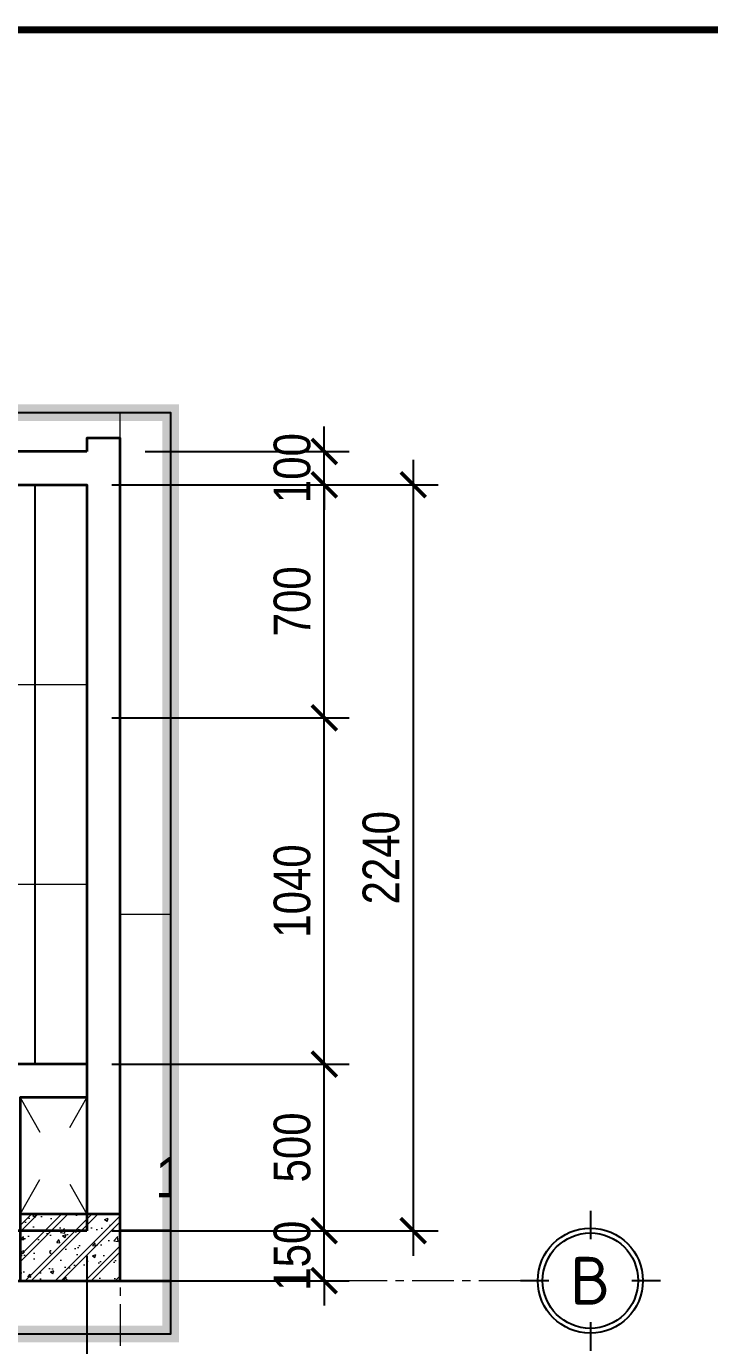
# Model space of a CAD drawing. Header units: inches. Extents: x 236662 to 497023, y -248575 to 81795.
# Drawn here: x 290965 to 293016, y -202929 to -198967 of the extents above; entities that cross this region are included whole.
import ezdxf
from ezdxf.enums import TextEntityAlignment as Align
from ezdxf.xclip import XClip

# ---------------------------------------------------------------- set-up
doc = ezdxf.new("R2010")
doc.units = ezdxf.units.IN
doc.header["$LTSCALE"] = 10
doc.header["$MEASUREMENT"] = 0
for name, pattern in [('ACAD_ISO02W100', [15, 12, -3]), ('ACAD_ISO03W100', [30, 12, -18]), ('CENTER', [2, 1.25, -0.25, 0.25, -0.25]), ('DASHED2', [0.375, 0.25, -0.125])]:
    doc.linetypes.add(name, pattern=pattern)
for name, color, linetype in [('01. HP_TEXT', 9, 'Continuous'), ('07. HP_KY HIEU', 43, 'Continuous'), ('07. HP_KY HIEU @ 1', 43, 'Continuous'), ('08. HP_DIM', 118, 'Continuous'), ('hach', 7, 'Continuous'), ('TEXT', 2, 'Continuous')]:
    doc.layers.add(name, color=color, linetype=linetype)
for name, color, linetype, lineweight in [('02. HP_BE TONG', 1, 'Continuous', 35), ('03. HP_TUONG', 2, 'Continuous', 35), ('05. HP_TRUC', 251, 'CENTER', 5), ('06. HP_THAY 1', 134, 'Continuous', 15), ('06. HP_THAY 2', 147, 'Continuous', 13), ('09_HP_HATCH', 8, 'Continuous', 5), ('14. HP_OPENING', 250, 'ACAD_ISO03W100', 5), ('GHICHU', 7, 'Continuous', 9), ('N KHUAT', 8, 'Continuous', 5)]:
    doc.layers.add(name, color=color, linetype=linetype, lineweight=lineweight)
doc.styles.add('AVO', font='VAVOB.TTF')
doc.styles.add('BAOANNOTE', font='arial.ttf', dxfattribs={"width": 0.8})
doc.styles.add('ISOCP50', font='isocpeur.ttf')
doc.styles.get("Standard").update_dxf_attribs({"font": 'arial.ttf'})
doc.styles.add('Tahoma', font='tahoma.ttf')
doc.styles.add('TEXT (none)', font='arial.ttf')
doc.styles.add('text2', font='VHELVCN.TTF')
doc.dimstyles.new('AL-100', dxfattribs={"dimtxt": 220, "dimasz": 150, "dimexe": 150, "dimexo": 150, "dimgap": 80, "dimtad": 1, "dimdec": 0, "dimzin": 9, "dimtxsty": 'text2', "dimblk": 'ARCHTICK', "dimcen": 1, "dimdle": 150, "dimclrd": 256, "dimclre": 256, "dimclrt": 7, "dimadec": 0, "dimazin": 0, "dimtfac": 1, "dimtdec": 0, "dimtix": 1, "dimtmove": 2, "dimatfit": 3, "dimldrblk": 'ARCHTICK', "dimfxl": 1, "dimtolj": 1, "dimtzin": 0, "dimlwd": -1, "dimlwe": -1, "dimarcsym": 0})
doc.dimstyles.new('AL-100 (1-50)', dxfattribs={"dimscale": 0.5, "dimtxt": 220, "dimasz": 150, "dimexe": 150, "dimexo": 150, "dimgap": 80, "dimtad": 1, "dimdec": 0, "dimzin": 9, "dimtxsty": 'text2', "dimblk": 'ARCHTICK', "dimcen": 1, "dimdle": 150, "dimclrd": 256, "dimclre": 256, "dimclrt": 7, "dimadec": 0, "dimazin": 0, "dimtfac": 1, "dimtdec": 0, "dimtix": 1, "dimtmove": 2, "dimatfit": 3, "dimldrblk": 'ARCHTICK', "dimfxl": 1, "dimtolj": 1, "dimtzin": 0, "dimlwd": -1, "dimlwe": -1, "dimarcsym": 0})

# ---------------------------------------------------------------- blocks, each defined once
blk = doc.blocks.new('KHUNG TEN A-3')
at = {"layer": '02. HP_BE TONG', "color": 1, "const_width": 0.4999999999999999}
blk.add_lwpolyline([(15.00000000000011, 5.000000000000682), (414.9999999999999, 5.000000000000682), (414.9999999999999, 292), (15.00000000000011, 292)], close=True, dxfattribs=at)
blk = doc.blocks.new('Level mark - Plan 2')
blk.add_lwpolyline([(12.52534868701946, 0.4000000000000021), (12.52534868701946, 3.600000000000005), (4.641523464083548, 3.600000000000005), (4.641523464083548, 0.4000000000000021)], close=True)
at = {"style": 'BAOANNOTE', "flags": 8}
blk.add_attdef('FL%%P0.000', text='', height=2, dxfattribs=at).set_placement((9, 2.000000000000004), align=Align.MIDDLE_CENTER)
blk = doc.blocks.new('_ArchTick')
at = {"color": 0, "linetype": 'ByBlock', "const_width": 0.15}
blk.add_lwpolyline([(-0.5, -0.5), (0.5, 0.5)], dxfattribs=at)
blk = doc.blocks.new('*D1336')
at = {"layer": '08. HP_DIM', "transparency": 16777216}
for p, q in [((-15000, -3750.000000000029), (-15000, -5072.914733083482)), ((-9.184850993605149e-15, -3750.000000000029), (-9.019001566438144e-14, -5072.914733083482)), ((-15150, -4922.914733083482), (149.9999999999999, -4922.914733083482))]:
    blk.add_line(p, q, dxfattribs=at)
at = {"layer": 'Defpoints', "color": 0, "transparency": 16777216}
for p in [(-15000, -3600.000000000029), (0, -3600.000000000029), (-8.100516467077629e-14, -4922.914733083482)]:
    blk.add_point(p, dxfattribs=at)
at = {"layer": '08. HP_DIM', "transparency": 16777216, "xscale": 150, "yscale": 150, "zscale": 150, "rotation": 180}
blk.add_blockref('_ArchTick', (-15000, -4922.914733083482), dxfattribs=at)
at = {"layer": '08. HP_DIM', "transparency": 16777216, "xscale": 150, "yscale": 150, "zscale": 150}
blk.add_blockref('_ArchTick', (-8.100516467077629e-14, -4922.914733083482), dxfattribs=at)
at = {"layer": '08. HP_DIM', "color": 7, "transparency": 16777216, "insert": (-7500, -4730.568066416816), "char_height": 220, "attachment_point": 5, "style": 'text2'}
blk.add_mtext('\\A1;15000', dxfattribs=at)
blk = doc.blocks.new('COT')
at = {"layer": '09_HP_HATCH'}
h = blk.add_hatch(dxfattribs=at)
h.set_pattern_fill('CHAU-01', color=256, scale=15, pattern_type=2)
h.set_pattern_definition([(49.99999999999999, (-55276.96531282458, -37444.20155818248), (107.589027390113, -9.412820247389266), [11.25, -123.75]), (355, (-55276.96531282458, -37444.20155818248), (-20.81270004195, 112.8288200550018), [9, -99]), (100.4514, (-55267.99956082459, -37444.98595918248), (86.77640725710323, 103.415931309143), [9.5610285, -105.1713168]), (46.18420000000001, (-55276.96531282458, -37414.20155818248), (160.0861572938467, -24.82785214935271), [16.875, -185.625]), (96.6356, (-55263.62480107458, -37416.27055423248), (140.1994058323055, 146.1176806350663), [14.3415432, -157.75695]), (351.1842, (-55276.96531282458, -37414.20155818248), (140.1992917700441, 146.1177901387987), [13.5, -148.5]), (21, (-55261.96531282458, -37421.70155818248), (89.53605781776925, -60.39283359980082), [11.25, -123.75]), (326.0000000000001, (-55261.96531282458, -37421.70155818248), (36.49729978823726, 108.772506757028), [9, -99]), (71.4514, (-55254.50397787458, -37426.73429908248), (126.0333942872235, 48.37957450649286), [9.5610285, -105.1713168]), (37.50000000000001, (-55276.96531282458, -37444.20155818248), (1.8239782975936, 49.93407807469672), [0, -97.8, 0, -100.5, 0, -99.375]), (7.499999999999999, (-55276.96531282458, -37444.20155818248), (39.46043061632229, 59.16175678235403), [0, -57.3, 0, -95.55, 0, -37.875]), (327.5, (-55310.41531282458, -37444.20155818248), (80.07336542586135, -3.383230760156963), [0, -37.5, 0, -117, 0, -155.25]), (317.5, (-55325.41531282458, -37444.20155818248), (87.47792540135794, 15.01574734984766), [0, -48.75, 0, -77.69999999999999, 0, -110.25]), (45, (-55276.96531282458, -37444.20155818248), (-45.07805730064241, 45.07805730064241), []), (45, (-55276.96531282458, -37425.82655818248), (-45.07805730064241, 45.07805730064241), [])])
h.paths.add_polyline_path([(0, -200), (300, -200), (300, 0), (0, 0)])
at = {"layer": '02. HP_BE TONG'}
blk.add_lwpolyline([(0, -200), (300, -200), (300, 0), (0, 0)], close=True, dxfattribs=at)
blk = doc.blocks.new('ádasdwdczxzc')
at = {"layer": '03. HP_TUONG'}
for p in [(-15000, 3599.999999999993), (-9750, 3599.999999999993), (-5550, 3599.999999999993), (-300, 3599.999999999993), (-15000, 199.9999999999927), (-9750, 199.9999999999927), (-5550, 199.9999999999927), (-300, 199.9999999999927)]:
    blk.add_blockref('COT', p, dxfattribs=at)
blk = doc.blocks.new('*D1337')
at = {"layer": '08. HP_DIM', "transparency": 16777216}
for p, q in [((-15000, -3750.000000000029), (-15000, -4660.685439716646)), ((-9550, -3750), (-9550, -4660.685439716646)), ((-15150, -4510.685439716646), (-9400, -4510.685439716646))]:
    blk.add_line(p, q, dxfattribs=at)
at = {"layer": 'Defpoints', "color": 0, "transparency": 16777216}
for p in [(-15000, -3600.000000000029), (-9550, -3600), (-9550, -4510.685439716646)]:
    blk.add_point(p, dxfattribs=at)
at = {"layer": '08. HP_DIM', "transparency": 16777216, "xscale": 150, "yscale": 150, "zscale": 150, "rotation": 180}
blk.add_blockref('_ArchTick', (-15000, -4510.685439716646), dxfattribs=at)
at = {"layer": '08. HP_DIM', "transparency": 16777216, "xscale": 150, "yscale": 150, "zscale": 150}
blk.add_blockref('_ArchTick', (-9550, -4510.685439716646), dxfattribs=at)
at = {"layer": '08. HP_DIM', "color": 7, "transparency": 16777216, "insert": (-12275, -4318.33877304998), "char_height": 220, "attachment_point": 5, "style": 'text2'}
blk.add_mtext('\\A1;5450', dxfattribs=at)
blk = doc.blocks.new('*D1338')
at = {"layer": '08. HP_DIM', "transparency": 16777216}
for p, q in [((-9550, -3750), (-9550, -4660.685439716646)), ((-5450, -3750), (-5450, -4660.685439716646)), ((-9700, -4510.685439716646), (-5300, -4510.685439716646))]:
    blk.add_line(p, q, dxfattribs=at)
at = {"layer": 'Defpoints', "color": 0, "transparency": 16777216}
for p in [(-9550, -3600), (-5450, -3600), (-5450, -4510.685439716646)]:
    blk.add_point(p, dxfattribs=at)
at = {"layer": '08. HP_DIM', "transparency": 16777216, "xscale": 150, "yscale": 150, "zscale": 150, "rotation": 180}
blk.add_blockref('_ArchTick', (-9550, -4510.685439716646), dxfattribs=at)
at = {"layer": '08. HP_DIM', "transparency": 16777216, "xscale": 150, "yscale": 150, "zscale": 150}
blk.add_blockref('_ArchTick', (-5450, -4510.685439716646), dxfattribs=at)
at = {"layer": '08. HP_DIM', "color": 7, "transparency": 16777216, "insert": (-7500, -4318.33877304998), "char_height": 220, "attachment_point": 5, "style": 'text2'}
blk.add_mtext('\\A1;4100', dxfattribs=at)
blk = doc.blocks.new('*D1339')
at = {"layer": '08. HP_DIM', "transparency": 16777216}
for p, q in [((-5450, -3750), (-5450, -4660.685439716646)), ((-9.184850993605149e-15, -3750), (-6.494825143255968e-14, -4660.685439716646)), ((-5600, -4510.685439716646), (149.9999999999999, -4510.685439716646))]:
    blk.add_line(p, q, dxfattribs=at)
at = {"layer": 'Defpoints', "color": 0, "transparency": 16777216}
for p in [(-5450, -3600), (0, -3600), (-5.576340043895453e-14, -4510.685439716646)]:
    blk.add_point(p, dxfattribs=at)
at = {"layer": '08. HP_DIM', "transparency": 16777216, "xscale": 150, "yscale": 150, "zscale": 150, "rotation": 180}
blk.add_blockref('_ArchTick', (-5450, -4510.685439716646), dxfattribs=at)
at = {"layer": '08. HP_DIM', "transparency": 16777216, "xscale": 150, "yscale": 150, "zscale": 150}
blk.add_blockref('_ArchTick', (-5.576340043895453e-14, -4510.685439716646), dxfattribs=at)
at = {"layer": '08. HP_DIM', "color": 7, "transparency": 16777216, "insert": (-2725, -4318.33877304998), "char_height": 220, "attachment_point": 5, "style": 'text2'}
blk.add_mtext('\\A1;5450', dxfattribs=at)
blk = doc.blocks.new('*D1340')
at = {"layer": '08. HP_DIM', "transparency": 16777216}
for p, q in [((1239.071195266558, 149.9999999999711), (1239.071195266559, -3750.00000000003)), ((365.0116677948973, -2.907970861698857e-11), (1389.071195266558, -2.891502728491414e-11)), ((365.0116677948973, -3600.000000000031), (1389.071195266559, -3600.00000000003))]:
    blk.add_line(p, q, dxfattribs=at)
at = {"layer": 'Defpoints', "color": 0, "transparency": 16777216}
for p in [(215.0116677948973, -2.910383045673372e-11), (215.0116677948973, -3600.000000000031), (1239.071195266559, -3600.00000000003)]:
    blk.add_point(p, dxfattribs=at)
at = {"layer": '08. HP_DIM', "transparency": 16777216, "xscale": 150, "yscale": 150, "zscale": 150}
for p, rotation in [((1239.071195266558, -2.893914912465928e-11), 90), ((1239.071195266559, -3600.00000000003), 270)]:
    blk.add_blockref('_ArchTick', p, dxfattribs=dict(at, rotation=rotation))
at = {"layer": '08. HP_DIM', "color": 7, "transparency": 16777216, "insert": (1046.724528597901, -1880.000000000029), "char_height": 220, "attachment_point": 5, "rotation": 90, "style": 'text2'}
blk.add_mtext('\\A1;3600', dxfattribs=at)
blk = doc.blocks.new('*D1341')
at = {"layer": '08. HP_DIM', "transparency": 16777216}
for p, q in [((-17549.36364622333, 149.9999999999998), (-17549.36364622333, -3750.000000000031)), ((-16400.00000000001, -2.412183974514948e-14), (-17699.36364622333, -2.330754507109644e-13)), ((-16400.00000000001, -3600.000000000031), (-17699.36364622333, -3600.000000000031))]:
    blk.add_line(p, q, dxfattribs=at)
at = {"layer": 'Defpoints', "color": 0, "transparency": 16777216}
for p in [(-16250.00000000001, 0, 6.307693845551853), (-17549.36364622333, -3600.000000000031), (-16250.00000000001, -3600.000000000031, 6.307693845551853)]:
    blk.add_point(p, dxfattribs=at)
at = {"layer": '08. HP_DIM', "transparency": 16777216, "xscale": 150, "yscale": 150, "zscale": 150}
for p, rotation in [((-17549.36364622333, -2.089536109658149e-13), 90), ((-17549.36364622333, -3600.000000000031), 270)]:
    blk.add_blockref('_ArchTick', p, dxfattribs=dict(at, rotation=rotation))
at = {"layer": '08. HP_DIM', "color": 7, "transparency": 16777216, "insert": (-17741.71031289, -1800.00000000001), "char_height": 220, "attachment_point": 5, "rotation": 90, "style": 'text2'}
blk.add_mtext('\\A1;3600', dxfattribs=at)
blk = doc.blocks.new('Step Symbol - Metric')
h = blk.add_hatch()
h.set_pattern_fill('_USER', color=0, angle=45, style=0, pattern_type=0)
h.set_pattern_definition([(45, (0, 4), (-0.7071067811865475, 0.7071067811865476), [])])
h.paths.add_polyline_path([(8, 0), (8, -3), (-3, -3), (-3, 1), (-8, 1), (-8, 4), (0, 4), (0, 0)])
at = {"color": 0}
blk.add_lwpolyline([(8, 0), (0, 0), (0, 4), (-8, 4)], dxfattribs=at)
blk.add_attdef('Step', (2, 2), '', height=3, dxfattribs=at)
blk = doc.blocks.new('grid test1')
at = {"ltscale": 20}
for p, q in [((-7.275957614183426e-12, 440.0000000133296), (-7.275957614183426e-12, 260)), ((-260.0000000000073, 0), (-440.0000000133296, 0)), ((440.0000000133223, 0), (259.9999999999927, 0)), ((-7.275957614183426e-12, -260), (-7.275957614183426e-12, -440.0000000133223))]:
    blk.add_line(p, q, dxfattribs=at)
at = {"color": 251, "ltscale": 20, "true_color": 0x636466}
for radius in [330, 300]:
    blk.add_circle((-7.275957614183426e-12, 0), radius, dxfattribs=at)
at = {"layer": '01. HP_TEXT', "color": 2, "ltscale": 20, "true_color": 0xf1eb1f, "style": 'ISOCP50'}
blk.add_attdef('GRID', text='', height=300, dxfattribs=at).set_placement((-36.88435230051255, 0.310871269350173), align=Align.MIDDLE_CENTER)
blk = doc.blocks.new('*D704')
at = {"layer": '08. HP_DIM', "transparency": 16777216}
for p, q in [((291146.1315977909, -202869.3208602401), (291146.1315977909, -203359.9248621608)), ((291246.1315977909, -203019.3208602401), (291246.1315977909, -203359.9248621608)), ((291146.1315977909, -203284.9248621608), (291071.1315977909, -203284.9248621608)), ((291146.1315977909, -203284.9248621608), (291246.1315977909, -203284.9248621608)), ((291246.1315977909, -203284.9248621608), (291321.1315977909, -203284.9248621608))]:
    blk.add_line(p, q, dxfattribs=at)
at = {"layer": 'Defpoints', "color": 0, "transparency": 16777216}
for p in [(291146.1315977909, -202794.3208602401), (291246.1315977909, -202944.3208602401), (291246.1315977909, -203284.9248621608)]:
    blk.add_point(p, dxfattribs=at)
at = {"layer": '08. HP_DIM', "transparency": 16777216, "xscale": 75, "yscale": 75, "zscale": 75}
blk.add_blockref('_ArchTick', (291146.1315977909, -203284.9248621608), dxfattribs=at)
at = {"layer": '08. HP_DIM', "transparency": 16777216, "xscale": 75, "yscale": 75, "zscale": 75, "rotation": 180}
blk.add_blockref('_ArchTick', (291246.1315977909, -203284.9248621608), dxfattribs=at)
at = {"layer": '08. HP_DIM', "color": 7, "transparency": 16777216, "insert": (291196.1315977909, -203188.7515288274), "char_height": 110, "attachment_point": 5, "style": 'text2'}
blk.add_mtext('\\A1;100', dxfattribs=at)
blk = doc.blocks.new('*D700')
at = {"layer": '08. HP_DIM', "transparency": 16777216}
for p, q in [((291146.1315977814, -202658.6336267188), (291146.1315977814, -203673.179461426)), ((289796.131597791, -203019.3208602391), (289796.131597791, -203673.179461426)), ((289721.131597791, -203598.179461426), (291221.1315977814, -203598.179461426))]:
    blk.add_line(p, q, dxfattribs=at)
at = {"layer": 'Defpoints', "color": 0, "transparency": 16777216}
for p in [(291146.1315977814, -202583.6336267188), (289796.131597791, -202944.3208602391), (291146.1315977814, -203598.179461426)]:
    blk.add_point(p, dxfattribs=at)
at = {"layer": '08. HP_DIM', "transparency": 16777216, "xscale": 75, "yscale": 75, "zscale": 75, "rotation": 180}
blk.add_blockref('_ArchTick', (289796.131597791, -203598.179461426), dxfattribs=at)
at = {"layer": '08. HP_DIM', "transparency": 16777216, "xscale": 75, "yscale": 75, "zscale": 75}
blk.add_blockref('_ArchTick', (291146.1315977814, -203598.179461426), dxfattribs=at)
at = {"layer": '08. HP_DIM', "color": 7, "transparency": 16777216, "insert": (290471.1315977862, -203502.0061280927), "char_height": 110, "attachment_point": 5, "style": 'text2'}
blk.add_mtext('\\A1;1350', dxfattribs=at)
blk = doc.blocks.new('*D706')
at = {"layer": '08. HP_DIM', "transparency": 16777216}
for p, q in [((291859.3354914627, -202583.633626719), (291859.3354914627, -202508.633626719)), ((291321.1315977869, -202583.633626719), (291934.3354914627, -202583.633626719)), ((291859.3354914627, -202733.6336267189), (291859.3354914627, -202583.633626719)), ((291321.131597791, -202733.6336267189), (291934.3354914627, -202733.6336267189)), ((291859.3354914627, -202733.6336267189), (291859.3354914627, -202808.6336267189))]:
    blk.add_line(p, q, dxfattribs=at)
at = {"layer": 'Defpoints', "color": 0, "transparency": 16777216}
for p in [(291246.1315977869, -202583.633626719), (291859.3354914627, -202583.633626719), (291246.131597791, -202733.6336267189)]:
    blk.add_point(p, dxfattribs=at)
at = {"layer": '08. HP_DIM', "transparency": 16777216, "xscale": 75, "yscale": 75, "zscale": 75}
for p, rotation in [((291859.3354914627, -202583.633626719), 270), ((291859.3354914627, -202733.6336267189), 90)]:
    blk.add_blockref('_ArchTick', p, dxfattribs=dict(at, rotation=rotation))
at = {"layer": '08. HP_DIM', "color": 7, "transparency": 16777216, "insert": (291763.1621581292, -202658.633626719), "char_height": 110, "attachment_point": 5, "rotation": 90, "style": 'text2'}
blk.add_mtext('\\A1;150', dxfattribs=at)
blk = doc.blocks.new('*D707')
at = {"layer": '08. HP_DIM', "transparency": 16777216}
for p, q in [((291859.3354914629, -202658.633626719), (291859.3354914629, -202008.6336267189)), ((291221.1315977889, -202083.6336267189), (291934.3354914629, -202083.6336267189)), ((291321.1315977869, -202583.633626719), (291934.3354914629, -202583.633626719))]:
    blk.add_line(p, q, dxfattribs=at)
at = {"layer": 'Defpoints', "color": 0, "transparency": 16777216}
for p in [(291146.1315977889, -202083.6336267189), (291859.3354914629, -202083.6336267189), (291246.1315977869, -202583.633626719)]:
    blk.add_point(p, dxfattribs=at)
at = {"layer": '08. HP_DIM', "transparency": 16777216, "xscale": 75, "yscale": 75, "zscale": 75}
for p, rotation in [((291859.3354914629, -202083.6336267189), 90), ((291859.3354914629, -202583.633626719), 270)]:
    blk.add_blockref('_ArchTick', p, dxfattribs=dict(at, rotation=rotation))
at = {"layer": '08. HP_DIM', "color": 7, "transparency": 16777216, "insert": (291763.1621581294, -202333.633626719), "char_height": 110, "attachment_point": 5, "rotation": 90, "style": 'text2'}
blk.add_mtext('\\A1;500', dxfattribs=at)
blk = doc.blocks.new('*D708')
at = {"layer": '08. HP_DIM', "transparency": 16777216}
for p, q in [((291859.3354914634, -202158.6336267189), (291859.3354914634, -200968.6336267194)), ((291221.131597781, -201043.6336267194), (291934.3354914634, -201043.6336267194)), ((291221.1315977889, -202083.6336267189), (291934.3354914634, -202083.6336267189))]:
    blk.add_line(p, q, dxfattribs=at)
at = {"layer": 'Defpoints', "color": 0, "transparency": 16777216}
for p in [(291146.131597781, -201043.6336267194, 6.307693845551875), (291859.3354914634, -201043.6336267194), (291146.1315977889, -202083.6336267189)]:
    blk.add_point(p, dxfattribs=at)
at = {"layer": '08. HP_DIM', "transparency": 16777216, "xscale": 75, "yscale": 75, "zscale": 75}
for p, rotation in [((291859.3354914634, -201043.6336267194), 90), ((291859.3354914634, -202083.6336267189), 270)]:
    blk.add_blockref('_ArchTick', p, dxfattribs=dict(at, rotation=rotation))
at = {"layer": '08. HP_DIM', "color": 7, "transparency": 16777216, "insert": (291763.1621581299, -201563.6336267192), "char_height": 110, "attachment_point": 5, "rotation": 90, "style": 'text2'}
blk.add_mtext('\\A1;1040', dxfattribs=at)
blk = doc.blocks.new('*D709')
at = {"layer": '08. HP_DIM', "transparency": 16777216}
for p, q in [((291859.3354914631, -201118.6336267194), (291859.3354914631, -200268.6336267203)), ((291221.131597781, -200343.6336267203), (291934.3354914631, -200343.6336267203)), ((291221.131597781, -201043.6336267194), (291934.3354914631, -201043.6336267194))]:
    blk.add_line(p, q, dxfattribs=at)
at = {"layer": 'Defpoints', "color": 0, "transparency": 16777216}
for p in [(291146.131597781, -200343.6336267203, 6.307693845551875), (291859.3354914631, -200343.6336267203), (291146.131597781, -201043.6336267194, 6.307693845551875)]:
    blk.add_point(p, dxfattribs=at)
at = {"layer": '08. HP_DIM', "transparency": 16777216, "xscale": 75, "yscale": 75, "zscale": 75}
for p, rotation in [((291859.3354914631, -200343.6336267203), 90), ((291859.3354914631, -201043.6336267194), 270)]:
    blk.add_blockref('_ArchTick', p, dxfattribs=dict(at, rotation=rotation))
at = {"layer": '08. HP_DIM', "color": 7, "transparency": 16777216, "insert": (291763.1621581297, -200693.6336267198), "char_height": 110, "attachment_point": 5, "rotation": 90, "style": 'text2'}
blk.add_mtext('\\A1;700', dxfattribs=at)
blk = doc.blocks.new('*D710')
at = {"layer": '08. HP_DIM', "transparency": 16777216}
for p, q in [((291859.3354914634, -200243.6336267188), (291859.3354914634, -200168.6336267188)), ((291321.131597781, -200243.6336267188), (291934.3354914634, -200243.6336267188)), ((291859.3354914634, -200343.6336267203), (291859.3354914634, -200243.6336267188)), ((291221.131597781, -200343.6336267203), (291934.3354914634, -200343.6336267203)), ((291859.3354914634, -200343.6336267203), (291859.3354914634, -200418.6336267203))]:
    blk.add_line(p, q, dxfattribs=at)
at = {"layer": 'Defpoints', "color": 0, "transparency": 16777216}
for p in [(291246.131597781, -200243.6336267188), (291859.3354914634, -200243.6336267188), (291146.131597781, -200343.6336267203, 6.307693845551875)]:
    blk.add_point(p, dxfattribs=at)
at = {"layer": '08. HP_DIM', "transparency": 16777216, "xscale": 75, "yscale": 75, "zscale": 75}
for p, rotation in [((291859.3354914634, -200243.6336267188), 270), ((291859.3354914634, -200343.6336267203), 90)]:
    blk.add_blockref('_ArchTick', p, dxfattribs=dict(at, rotation=rotation))
at = {"layer": '08. HP_DIM', "color": 7, "transparency": 16777216, "insert": (291763.16215813, -200293.6336267196), "char_height": 110, "attachment_point": 5, "rotation": 90, "style": 'text2'}
blk.add_mtext('\\A1;100', dxfattribs=at)
blk = doc.blocks.new('*D715')
at = {"layer": '08. HP_DIM', "transparency": 16777216}
for p, q in [((292126.398668102, -200268.633626719), (292126.398668102, -202658.6336267189)), ((291221.1315977815, -200343.633626719), (292201.398668102, -200343.633626719)), ((291221.1315977815, -202583.6336267189), (292201.398668102, -202583.6336267189))]:
    blk.add_line(p, q, dxfattribs=at)
at = {"layer": 'Defpoints', "color": 0, "transparency": 16777216}
for p in [(291146.1315977815, -200343.633626719), (291146.1315977815, -202583.6336267189), (292126.398668102, -202583.6336267189)]:
    blk.add_point(p, dxfattribs=at)
at = {"layer": '08. HP_DIM', "transparency": 16777216, "xscale": 75, "yscale": 75, "zscale": 75}
for p, rotation in [((292126.398668102, -200343.633626719), 90), ((292126.398668102, -202583.6336267189), 270)]:
    blk.add_blockref('_ArchTick', p, dxfattribs=dict(at, rotation=rotation))
at = {"layer": '08. HP_DIM', "color": 7, "transparency": 16777216, "insert": (292030.2253347686, -201463.633626719), "char_height": 110, "attachment_point": 5, "rotation": 90, "style": 'text2'}
blk.add_mtext('\\A1;2240', dxfattribs=at)
blk = doc.blocks.new('mb tang 2')
at = {"layer": '07. HP_KY HIEU'}
h = blk.add_hatch(color=256, dxfattribs=at)
h.dxf.hatch_style = 1
edge = h.paths.add_edge_path()
edge.add_arc((-8950.000000006054, -2499.999999999884), 25, 0, 360)
at = {"layer": '03. HP_TUONG'}
blk.add_line((-10100.00000000664, -1110.000000006374), (-10100.00000000815, -1210.000000002939), dxfattribs=at)
for points in [[(-16250, -250), (-16150, -350), (-15900, -350), (-15900, 0), (-16250, 0), (-16250, -250)], [(-15900, 0), (-15000.00000000012, 0), (-15000.00000000012, -100), (-15900, -100)], [(-9450, -200), (-5550, -200), (-5550, -150), (-9450, -150)], [(-16250, -2500), (-16150, -2400), (-15900, -2400), (-15900, -2750), (-16250, -2750), (-16250, -2500)], [(-16200, -3600.000000000029), (-15000, -3600.000000000029), (-15000, -3450.000000000029), (-16200, -3450.000000000029)]]:
    blk.add_lwpolyline(points, close=True, dxfattribs=at)
for points in [[(-10999.99999999988, -3450), (-14900, -3450), (-14899.99999999144, -2934.999999999269), (-14999.99999999144, -2934.999999999269), (-15000, -3600), (0, -3600), (0, 0), (-15000, 0), (-14999.99999999045, -509.1975126515244), (-14899.99999999045, -509.1975126515244), (-14900, -150), (-5550, -150)], [(-5450, -150), (-150, -150), (-150, -3450), (-9450, -3450)], [(-5450, -150), (-5450, -550.0000000001455), (-5550, -550.0000000001455), (-5550, -150)], [(-9450.000000010012, -1110.000000000378), (-9450, -1110.000000000378), (-9450, -1070.000000000058), (-9550, -1070.000000000058), (-9550, -1110.000000000378)], [(-10800.00000000629, -1210.000000005937), (-10800.00000000675, -1110.000000006781), (-11600.0000000085, -1110.000000006781), (-11600.00000000861, -1210.00000000812), (-11000.00000000873, -1210.000000008062)], [(-9550, -1110.000000000378), (-10100.00000000664, -1110.000000002939)], [(-9450, -3450), (-9450.000000010012, -1109.999999999913)], [(-10999.99999999988, -3450), (-11000.00000000827, -1210.000000008062)], [(-10899.99999999988, -3450), (-10900.00000000815, -1210.000000006374), (-10800.00000000629, -1210.000000005937)], [(-10100.00000000815, -1210.000000002939), (-9550.000000009546, -1210.000000000087), (-9550, -3450)], [(-9550, -2950), (-9850.000000002154, -2950), (-9850, -3450.000000001077)], [(-9550, -3050), (-9750.000000001688, -3050), (-9750, -3450.00000000064)], [(-9550, -3450), (-10899.99999999988, -3450)]]:
    blk.add_lwpolyline(points, dxfattribs=at)
at = {"layer": '06. HP_THAY 1'}
for points in [[(-8549.999999994296, -199.9999999998836), (-8549.999999994296, -1299.999999999884), (-6450.000000000233, -1299.999999999884), (-6450.000000000349, -199.9999999998836)], [(-8500.000000000116, -199.9999999998836), (-8499.999999994296, -1249.999999999884), (-6500.000000000233, -1249.999999999884), (-6500.000000000233, -199.9999999998836)]]:
    blk.add_lwpolyline(points, dxfattribs=at)
for points in [[(-16150, -350), (-16050, -350), (-16050, -2400), (-16150, -2400)], [(-8549.999999994063, -2200.000000012282), (-6450.000000000116, -2200.000000012282), (-6450.000000000116, -2549.999999999884), (-8549.999999994063, -2549.999999999884)], [(-8499.999999994063, -2250.000000012282), (-6500.000000000116, -2250.000000012282), (-6500.000000000116, -2499.999999999884), (-8499.999999994063, -2499.999999999884)], [(-16150, -2750), (-16050, -2750), (-16050, -3450.000000000029), (-16150, -3450.000000000029)]]:
    blk.add_lwpolyline(points, close=True, dxfattribs=at)
at = {"layer": '06. HP_THAY 2'}
for p, q in [((-9450, -1070.000000000058), (-9450, -150)), ((-8500.000000000931, -1299.999999999884), (-8500.000000006054, -2200.000000012282)), ((-6450.000000000116, -2549.999999999884), (-5550.000000000116, -3449.999999999884))]:
    blk.add_line(p, q, dxfattribs=at)
for points in [[(-650.0000000067521, -150), (-550.0000000062864, -150), (-550.0000000062864, -1100.00000000649), (-150, -1100.00000000649), (-150, -1200.000000006927), (-650.0000000066357, -1200.000000006927)], [(-6450.000000000116, -2249.999999999884), (-5550.000000000116, -2249.999999999884), (-5550.000000000116, -199.9999999998836), (-6500.000000000116, -199.9999999998836), (-6500.000000000116, -2199.999999987485), (-6450.000000000116, -2199.999999987485)], [(-14999.99999999045, -509.1975126515244), (-14899.99999999045, -509.1975126515244), (-14899.99999999144, -2934.999999999269), (-14999.99999999144, -2934.999999999269)], [(-10800.00000000675, -1110.000000006781), (-10100.00000000815, -1110.000000006781), (-10100.00000000815, -1210.000000002939), (-10800.00000000675, -1210.000000002939)], [(-8250.000000000116, -2199.999999999884), (-8250.000000000116, -1299.999999999884), (-8000.000000000116, -1299.999999999884), (-8000.000000000116, -2199.999999999884)], [(-8000.000000000116, -2199.999999999884), (-8000.000000000116, -1299.999999999884), (-7750.000000000116, -1299.999999999884), (-7750.000000000116, -2199.999999999884)], [(-7750.000000000116, -2199.999999999884), (-7750.000000000116, -1299.999999999884), (-7500.000000000116, -1299.999999999884), (-7500.000000000116, -2199.999999999884)], [(-7500.000000000116, -2199.999999999884), (-7500.000000000116, -1299.999999999884), (-7250.000000000116, -1299.999999999884), (-7250.000000000116, -2199.999999999884)], [(-7250.000000000116, -2199.999999999884), (-7250.000000000116, -1299.999999999884), (-7000.000000000116, -1299.999999999884), (-7000.000000000116, -2199.999999999884)], [(-7000.000000000116, -2199.999999999884), (-7000.000000000116, -1299.999999999884), (-6750.000000000116, -1299.999999999884), (-6750.000000000116, -2199.999999999884)], [(-6750.000000000116, -2199.999999987485), (-6750.000000000116, -1299.999999987485), (-6500.000000000116, -1299.999999987485), (-6500.000000000116, -2199.999999987485)], [(-6450.000000000116, -2249.999999999884), (-5550.000000000116, -2249.999999999884), (-5550.000000000116, -2499.999999999884), (-6450.000000000116, -2499.999999999884)], [(-8500.000000000116, -3449.999999999884), (-8500.000000000116, -2549.999999999884), (-8250.000000000116, -2549.999999999884), (-8250.000000000116, -3449.999999999884)], [(-8250.000000000116, -3449.999999999884), (-8250.000000000116, -2549.999999999884), (-8000.000000000116, -2549.999999999884), (-8000.000000000116, -3449.999999999884)], [(-8000.000000000116, -3449.999999999884), (-8000.000000000116, -2549.999999999884), (-7750.000000000116, -2549.999999999884), (-7750.000000000116, -3449.999999999884)], [(-7750.000000000116, -3449.999999999884), (-7750.000000000116, -2549.999999999884), (-7500.000000000116, -2549.999999999884), (-7500.000000000116, -3449.999999999884)], [(-7500.000000000116, -3449.999999999884), (-7500.000000000116, -2549.999999999884), (-7250.000000000116, -2549.999999999884), (-7250.000000000116, -3449.999999999884)], [(-7250.000000000116, -3449.999999999884), (-7250.000000000116, -2549.999999999884), (-7000.000000000116, -2549.999999999884), (-7000.000000000116, -3449.999999999884)], [(-7000.000000000116, -3449.999999999884), (-7000.000000000116, -2549.999999999884), (-6750.000000000116, -2549.999999999884), (-6750.000000000116, -3449.999999999884)], [(-6750.000000000116, -3449.999999999884), (-6750.000000000116, -2549.999999999884), (-6500.000000000116, -2549.999999999884), (-6500.000000000116, -3449.999999999884)]]:
    blk.add_lwpolyline(points, close=True, dxfattribs=at)
for points in [[(-8550.000000004133, -2499.999999999884), (-9450.000000004133, -2499.999999999884), (-9450.000000004133, -3450.000000000087), (-8500.000000004133, -3450.000000000087), (-8500.000000004133, -2550.000000000087)], [(-6450.000000000116, -2499.999999999884), (-5550.000000000116, -2499.999999999884), (-5550.000000000116, -3449.999999999884), (-6500.000000000116, -3449.999999999884), (-6500.000000000116, -2549.999999999884)], [(-6450.000000000116, -2499.999999999884), (-6450.000000000116, -2549.999999999884), (-6500.000000000116, -2549.999999999884)]]:
    blk.add_lwpolyline(points, dxfattribs=at)
at = {"layer": '07. HP_KY HIEU', "linetype": 'DASHED2'}
blk.add_lwpolyline([(-8949.999999993364, -1749.999999999884), (-8950.000000015832, -2999.999999999884), (-6050.000000000116, -2999.999999999884), (-6050.000000000116, -1749.999999999884)], close=True, dxfattribs=at)
at = {"layer": '07. HP_KY HIEU'}
for points in [[(-6951.723592165159, -2237.263058645156), (-7328.084569585626, -2989.139393523656), (-7483.278209126205, -2899.538303958398), (-7234.875870233052, -3186.101548798877), (-7390.069509773748, -3096.500459233619), (-7859.790131133632, -3910.08044079176)], [(-6935.002847429365, -2246.916785119451), (-7321.017551323981, -3015.513864733774), (-7393.440460921032, -2973.700478382438), (-7145.03812202788, -3260.263723222946), (-7383.002491512103, -3122.874930443737), (-7843.069386397721, -3919.734167266055)]]:
    blk.add_lwpolyline(points, dxfattribs=at)
blk.add_circle((-8950.000000006054, -2499.999999999884), 25, dxfattribs=at)
at = {"layer": '14. HP_OPENING'}
for p, q in [((-550.0000000062864, -150), (-150.0000000086147, -1100.000000005442)), ((-550.0000000062864, -1100.00000000713), (-150, -150)), ((-8499.999999994063, -199.9999999998836), (-6500.000000000233, -1249.999999999884)), ((-8499.999999994296, -1249.999999999884), (-6500.000000000116, -199.9999999998836)), ((-8499.999999994063, -2250.000000012282), (-6500.000000000116, -2499.999999999884)), ((-8499.999999994063, -2499.999999999884), (-6500.000000000116, -2250.000000012282)), ((-9750.000000001688, -3050), (-9550.000000000233, -3400)), ((-9750, -3400), (-9550.000000001688, -3050))]:
    blk.add_line(p, q, dxfattribs=at)
at = {"layer": 'N KHUAT', "linetype": 'Continuous', "const_width": 20}
blk.add_lwpolyline([(-8446.403161160648, -1865.525466362422), (-8500.000000005588, -1749.999999998545), (-8439.41397075355, -1646.03378194425)], dxfattribs=at)
ref = blk.add_blockref('Level mark - Plan 2', (-13792.29358891083, -1043.238023407001), dxfattribs=dict(xscale=100, yscale=100, zscale=100))
ref.add_attrib('FL%%P0.000', 'FL:+4.100', dxfattribs={"height": 100, "style": 'BAOANNOTE'}).set_placement((-12892.29358891083, -843.2380234070006), align=Align.MIDDLE_CENTER)
ref = blk.add_blockref('Level mark - Plan 2', (-3905.876282637473, -1547.226897679444), dxfattribs=dict(xscale=100, yscale=100, zscale=100))
ref.add_attrib('FL%%P0.000', 'FL:+2.624', dxfattribs={"height": 100, "style": 'BAOANNOTE'}).set_placement((-3005.876282637473, -1347.226897679444), align=Align.MIDDLE_CENTER)
ref = blk.add_blockref('Level mark - Plan 2', (-11101.24669434689, -2678.928425851656, 312.3036256982155), dxfattribs=dict(xscale=100, yscale=100, zscale=100))
ref.add_attrib('FL%%P0.000', 'FL:+4.070', dxfattribs={"height": 100, "style": 'BAOANNOTE'}).set_placement((-10201.24669434689, -2478.928425851656, 312.3036256982155), align=Align.MIDDLE_CENTER)
at = {"layer": '07. HP_KY HIEU @ 1'}
ref = blk.add_blockref('Step Symbol - Metric', (-10425.00000000722, -1210.000000011234), dxfattribs=dict(at, xscale=-12.50000000000002, yscale=12.50000000000002, zscale=12.5, rotation=90))
ref.add_attrib('Step', '50', (-10443.42209519708, -1324.289420730376), dxfattribs={"layer": '0', "color": 7, "height": 75, "rotation": 90, "style": 'Tahoma'})
ref = blk.add_blockref('Step Symbol - Metric', (-15000.0000000007, -1774.333831626624), dxfattribs=dict(at, xscale=-12.5, yscale=12.5, zscale=12.5))
ref.add_attrib('Step', '50', (-15114.28942071984, -1755.911736436763), dxfattribs={"layer": '0', "color": 7, "height": 75, "style": 'Tahoma'})
at = {"layer": '08. HP_DIM'}
blk.add_blockref('ádasdwdczxzc', (0, -3600), dxfattribs=at)
at = {"layer": '01. HP_TEXT', "style": 'TEXT (none)'}
for s, p in [('P. NGỦ 1 ', (-13408.55120906828, -574.2639065909316)), ('P. SINH HOẠT CHUNG ', (-4381.341301235021, -1128.148838127323)), ('WC2', (-10487.07839062437, -2239.083574016229))]:
    blk.add_text(s, height=159.8757443933733, dxfattribs=at).set_placement(p)
blk.add_text('BAN CÔNG', height=159.8757443933733, rotation=90, dxfattribs=at).set_placement((-15540.45980201184, -2487.258689100272))
at = {"layer": 'GHICHU', "color": 0, "linetype": 'Continuous', "style": 'AVO'}
for s, p in [('25', (-8706.692942435737, -1497.806387135613)), ('23', (-8201.34950321971, -1497.806387135613)), ('21', (-7701.34950322553, -1497.806387135613)), ('19', (-7201.34950322553, -1497.806387135613)), ('17', (-6701.34950322553, -1497.806387135613)), ('15', (-5844.687358255847, -2476.248466999561)), ('1', (-9344.910349633312, -3349.436013753613)), ('3', (-8164.377792362822, -3349.436013753613)), ('5', (-7679.093266875832, -3353.46340809259)), ('9', (-7426.81626808329, -3340.142700169468)), ('11', (-6926.81626808329, -3340.142700169468)), ('13', (-6471.162122748327, -3337.853510980261))]:
    blk.add_text(s, height=121, dxfattribs=at).set_placement(p)
at = {"layer": '08. HP_DIM'}
dim = blk.add_linear_dim(base=(-17549.36364622333, -3600.000000000031, -6.307693845551853), p1=(-16250, 0), p2=(-16250, -3600.000000000029), angle=90, dimstyle='AL-100', dxfattribs=at)
dim.commit()
dim.dimension.update_dxf_attribs({"geometry": '*D1341', "text_midpoint": (-17741.71031289, -1800.00000000001, -6.307693845551853)})
dim = blk.add_linear_dim(base=(1239.071195266559, -3600.00000000003), p1=(215.0116677948972, -2.91038304567337e-11), p2=(215.0116677948972, -3600.000000000029), angle=90, dimstyle='AL-100', dxfattribs=at)
dim.commit()
dim.dimension.update_dxf_attribs({"geometry": '*D1340', "text_midpoint": (1046.724528597901, -1880.000000000029), "dimtype": 128})
for base, p1, p2, picture, middle in [((-8.100516467077629e-14, -4922.914733083482), (-15000, -3600.000000000029), (0, -3600.000000000029), '*D1336', (-7500, -4730.568066416816)), ((-9550, -4510.685439716646), (-15000, -3600.000000000029), (-9550, -3600), '*D1337', (-12275, -4318.33877304998)), ((-5450, -4510.685439716646), (-9550, -3600), (-5450, -3600), '*D1338', (-7500, -4318.33877304998)), ((-5.576340043895453e-14, -4510.685439716646), (-5450, -3600), (0, -3600), '*D1339', (-2725, -4318.33877304998))]:
    dim = blk.add_linear_dim(base=base, p1=p1, p2=p2, dimstyle='AL-100', dxfattribs=at)
    dim.commit()
    dim.dimension.update_dxf_attribs({"geometry": picture, "text_midpoint": middle})

msp = doc.modelspace()

# ---------------------------------------------------------------- hatches: boundary and pattern name
at = {"layer": '09_HP_HATCH'}
h = msp.add_hatch(dxfattribs=at)
h.set_pattern_fill('_USER', color=8, scale=600, pattern_type=0)
h.set_pattern_definition([(0, (289796.1315977828, -200343.6336267252), (0, 600), [])])
h.paths.add_polyline_path([(289796.1315977828, -200343.6336267252), (291146.1315977851, -200343.6336267245), (291146.1315977851, -202083.6336267185), (290846.1315977899, -202083.6336267187), (290846.1315977899, -202583.6336267186), (289796.1315977828, -202583.633626719)])
at = {"layer": 'hach'}
h = msp.add_hatch(dxfattribs=at)
h.set_pattern_fill('_USER', color=8, scale=300, angle=90, pattern_type=0)
h.set_pattern_definition([(90, (289790.7509231563, -200343.6336267252), (-300, 1.83697019872103e-14), [])])
h.paths.add_polyline_path([(289796.1315977828, -200343.6336267252), (291146.1315977851, -200343.6336267245), (291146.1315977851, -202083.6336267185), (290846.1315977899, -202083.6336267187), (290846.1315977899, -202583.6336267186), (289796.1315977828, -202583.633626719)])

# ---------------------------------------------------------------- linework, layer by layer
at = {"layer": '05. HP_TRUC', "ltscale": 10}
for p, q in [((291246.1315977909, -200403.9537119331), (291246.1315977909, -204059.1827279001)), ((292447.9946414265, -202733.6336267188), (288931.701260786, -202733.6336267188))]:
    msp.add_line(p, q, dxfattribs=at)
at = {"layer": '07. HP_KY HIEU', "linetype": 'ACAD_ISO02W100', "ltscale": 5, "const_width": 50, "elevation": -6.307693845551875}
msp.add_lwpolyline([(289569.6346572333, -200127.5614929276), (291398.5393993868, -200127.5614929276), (291398.5393993868, -202893.6675223121), (289569.6346572333, -202893.6675223121)], close=True, dxfattribs=at)
at = {"layer": '08. HP_DIM'}
msp.add_line((291146.1315977809, -201811.6631465517, 6.307693845551875), (291146.1315977809, -200943.6336267192, 6.307693845551875), dxfattribs=at)

# ---------------------------------------------------------------- block references
at = {"color": 1, "xscale": 41.92548438755171, "yscale": 41.92548438755171, "zscale": 41.92548438755171}
msp.add_blockref('KHUNG TEN A-3', (282444.5499781809, -211219.8760565453, -318.6113195437673), dxfattribs=at)
ref = msp.add_blockref('mb tang 2', (300696.1315977909, -199133.6336267188))
XClip(ref).set_block_clipping_path([(-11126.496940557729, -3760.033895593311), (-9297.592198404134, -993.9278662088036)])
at = {"layer": '07. HP_KY HIEU @ 1', "ltscale": 20}
ref = msp.add_blockref('grid test1', (292658.2046414673, -202733.6336267188), dxfattribs=dict(at, xscale=0.477750000078231, yscale=0.477750000078231, zscale=0.477750000078231))
ref.add_attrib('GRID', 'B', dxfattribs={"layer": 'TEXT', "ltscale": 20, "height": 143.325, "style": 'ISOCP50'}).set_placement((292658.2046414673, -202733.6336267188), align=Align.MIDDLE_CENTER)

# ---------------------------------------------------------------- dimensions: what is measured, and where the dimension line sits
at = {"layer": '08. HP_DIM'}
for base, p1, p2, picture, middle in [((291859.3354914634, -200243.6336267188), (291146.1315977809, -200343.6336267202, 6.307693845551875), (291246.1315977809, -200243.6336267187), '*D710', (291763.16215813, -200293.6336267196)), ((291859.3354914631, -200343.6336267203), (291146.1315977809, -201043.6336267192, 6.307693845551875), (291146.1315977809, -200343.6336267202, 6.307693845551875), '*D709', (291763.1621581297, -200693.6336267198)), ((292126.398668102, -202583.6336267189), (291146.1315977814, -200343.6336267189), (291146.1315977814, -202583.6336267188), '*D715', (292030.2253347686, -201463.633626719)), ((291859.3354914634, -201043.6336267194), (291146.1315977888, -202083.6336267188), (291146.1315977809, -201043.6336267192, 6.307693845551875), '*D708', (291763.1621581299, -201563.6336267192)), ((291859.3354914629, -202083.6336267189), (291246.1315977868, -202583.6336267189), (291146.1315977888, -202083.6336267188), '*D707', (291763.1621581294, -202333.633626719)), ((291859.3354914627, -202583.633626719), (291246.1315977909, -202733.6336267188), (291246.1315977868, -202583.6336267189), '*D706', (291763.1621581292, -202658.633626719))]:
    dim = msp.add_linear_dim(base=base, p1=p1, p2=p2, angle=90, dimstyle='AL-100 (1-50)', dxfattribs=at)
    dim.commit()
    dim.dimension.update_dxf_attribs({"geometry": picture, "text_midpoint": middle})
for base, p1, p2, picture, middle in [((291146.1315977814, -203598.179461426), (289796.131597791, -202944.3208602391), (291146.1315977814, -202583.6336267188), '*D700', (290471.1315977862, -203502.0061280927)), ((291246.1315977909, -203284.9248621608), (291146.1315977909, -202794.3208602401), (291246.1315977909, -202944.3208602401), '*D704', (291196.1315977909, -203188.7515288274))]:
    dim = msp.add_linear_dim(base=base, p1=p1, p2=p2, dimstyle='AL-100 (1-50)', dxfattribs=at)
    dim.commit()
    dim.dimension.update_dxf_attribs({"geometry": picture, "text_midpoint": middle})

doc.saveas('drawing.dxf')
